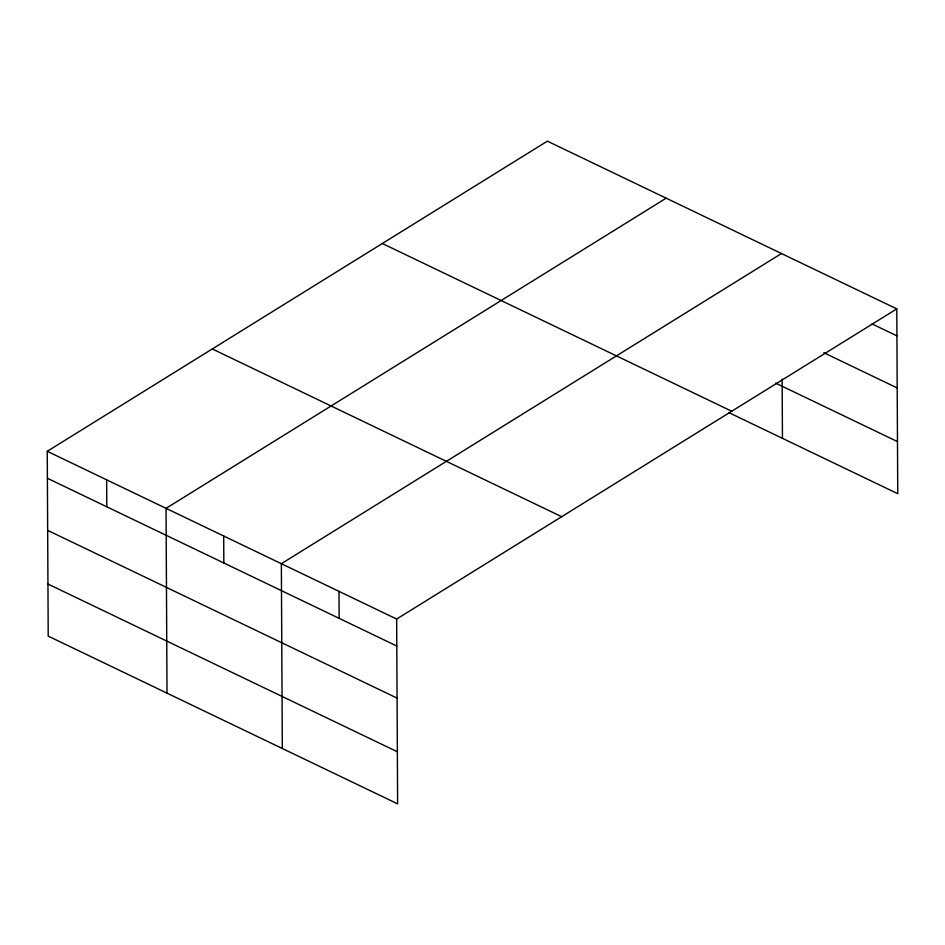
<?xml version="1.0" encoding="UTF-8"?>
<svg xmlns="http://www.w3.org/2000/svg" width="945" height="945" viewBox="0 0 945 945"><rect width="100%" height="100%" fill="white"/><g stroke="black" fill="none" stroke-linecap="round" stroke-linejoin="round"><path stroke-width="1.42" d="M896.781 308.885L396.652 619.046L397.621 803.852L48.219 636.115L47.25 451.308L547.379 141.148L896.781 308.885L897.75 493.692L728.725 412.552M666.178 198.178L166.048 508.339L167.017 693.146M781.48 253.532L281.35 563.692L282.319 748.499M872.034 323.911L896.923 335.865M823.827 352.721L897.195 387.946M775.621 383.115L897.478 441.61M382.335 243.491L731.737 411.24M212.294 348.953L561.696 516.702M47.25 451.308L396.652 619.046M47.392 478.276L396.794 646.026M47.663 530.369L397.065 698.107M47.947 584.022L397.349 751.771M782.141 379.004L782.448 438.338M338.995 591.369L339.137 618.349M223.693 536.016L223.835 562.996M106.643 479.824L106.785 506.792"/></g></svg>
